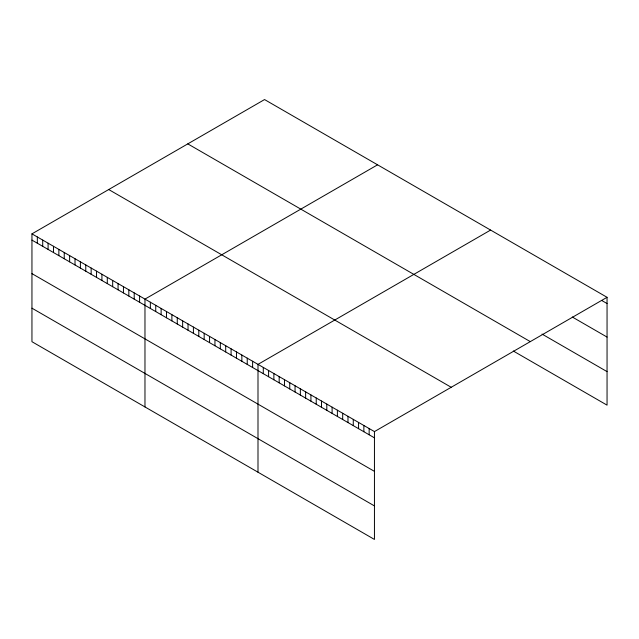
<?xml version="1.0" encoding="UTF-8"?>
<svg xmlns="http://www.w3.org/2000/svg" width="639" height="639" viewBox="0 0 639 639"><rect width="100%" height="100%" fill="white"/><g stroke="black" fill="none" stroke-linecap="round" stroke-linejoin="round"><path stroke-width="0.96" d="M31.95 233.858L374.446 431.597L374.446 539.436L31.95 341.697L31.95 233.858L264.554 99.564L607.05 297.303L607.05 405.142L513.285 351.011M377.577 164.814L144.973 299.108L144.973 406.955M490.6 230.072L257.996 364.366L257.996 472.205M374.446 431.597L607.05 297.303M601.754 300.49L607.05 303.549M572.264 316.992L607.05 337.072M542.024 334.077L607.05 371.618M187.794 143.879L530.29 341.617M108.71 189.535L451.206 387.274M31.95 240.104L374.446 437.843M31.95 273.628L374.446 471.366M31.95 308.174L374.446 505.912M369.15 428.537L369.15 434.784M363.863 425.478L363.863 431.724M358.567 422.427L358.567 428.673M353.271 419.368L353.271 425.614M347.983 416.316L347.983 422.563M342.688 413.257L342.688 419.504M337.392 410.198L337.392 416.444M332.104 407.147L332.104 413.393M326.809 404.088L326.809 410.334M321.513 401.036L321.513 407.283M316.225 397.977L316.225 404.223M310.929 394.918L310.929 401.164M305.634 391.867L305.634 398.113M300.346 388.808L300.346 395.054M295.05 385.756L295.05 392.003M289.755 382.697L289.755 388.943M284.467 379.638L284.467 385.884M279.171 376.587L279.171 382.833M273.875 373.527L273.875 379.774M268.588 370.476L268.588 376.722M263.292 367.417L263.292 373.663M252.613 361.251L252.613 367.497M247.237 358.144L247.237 364.39M241.854 355.036L241.854 361.283M236.47 351.929L236.47 358.175M231.086 348.822L231.086 355.068M225.703 345.715L225.703 351.961M220.327 342.608L220.327 348.854M214.944 339.501L214.944 345.747M209.56 336.394L209.56 342.64M204.176 333.286L204.176 339.533M198.793 330.179L198.793 336.426M193.409 327.072L193.409 333.318M188.034 323.965L188.034 330.211M182.65 320.858L182.65 327.104M177.267 317.751L177.267 323.997M171.883 314.644L171.883 320.89M166.499 311.536L166.499 317.783M161.124 308.429L161.124 314.676M155.74 305.322L155.74 311.568M150.357 302.215L150.357 308.461M139.59 296.001L139.59 302.247M134.206 292.894L134.206 299.14M128.83 289.786L128.83 296.033M123.447 286.679L123.447 292.926M118.063 283.572L118.063 289.818M112.68 280.465L112.68 286.711M107.296 277.358L107.296 283.604M101.92 274.251L101.92 280.497M96.537 271.144L96.537 277.39M91.153 268.037L91.153 274.283M85.77 264.929L85.77 271.176M80.386 261.822L80.386 268.068M75.011 258.715L75.011 264.961M69.627 255.608L69.627 261.854M64.243 252.501L64.243 258.747M58.86 249.394L58.86 255.64M53.476 246.287L53.476 252.533M48.093 243.179L48.093 249.426M42.717 240.072L42.717 246.319M37.334 236.965L37.334 243.211"/></g></svg>
